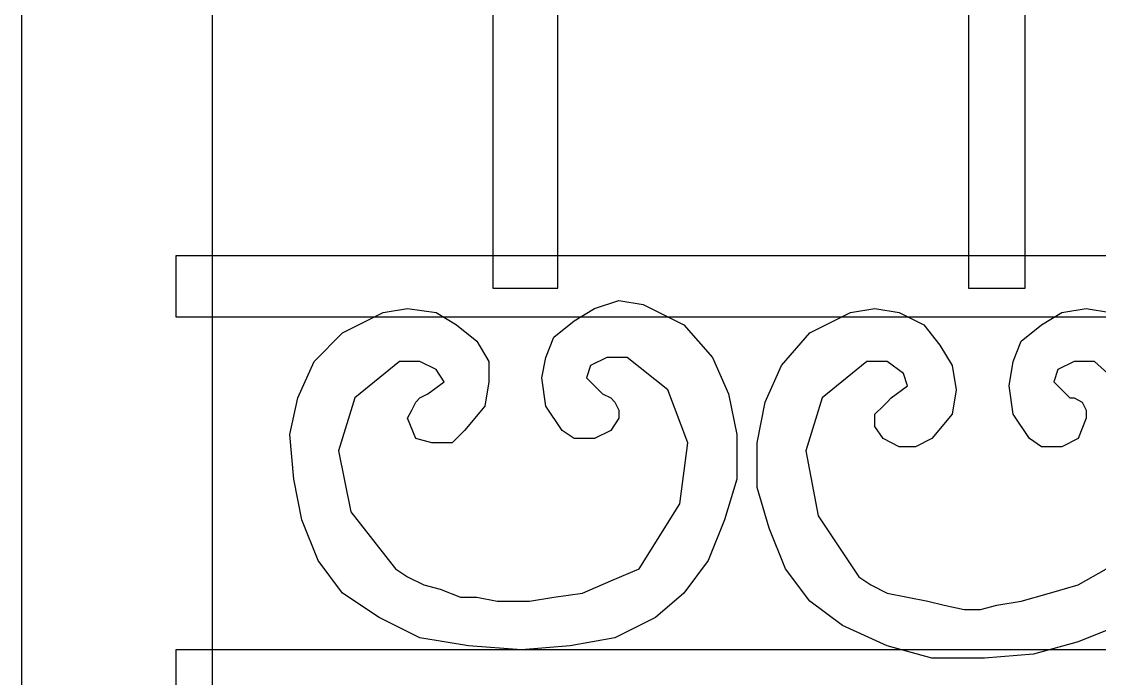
# Model space of a CAD drawing. Header units: centimetres. Extents: x -51 to 47, y -44 to 100.
# Drawn here: x -50.62 to -26.23, y 33.47 to 48.33 of the extents above; entities that cross this region are included whole.
import ezdxf

# ---------------------------------------------------------------- set-up
doc = ezdxf.new("R2010")
doc.units = ezdxf.units.CM
doc.header["$MEASUREMENT"] = 0
doc.layers.add('layer 1', color=7, linetype='Continuous')

msp = doc.modelspace()

# ---------------------------------------------------------------- linework, layer by layer
at = {"layer": 'layer 1', "color": 108}
for points, knots in [([(-50.62072, 91.58024), (-50.62072, 91.58024), (-46.29959, 91.58024), (-46.29959, 91.58024), (-46.29959, 91.58024), (-46.29959, 91.58024), (-46.29959, -43.66193), (-46.29959, -43.66193), (-46.29959, -43.66193), (-46.29959, -43.66193), (-50.62072, -43.66193), (-50.62072, -43.66193), (-50.62072, -43.66193), (-50.62072, -43.66193), (-50.62072, 91.58024), (-50.62072, 91.58024)], [0, 0, 0, 0, 0.25, 0.25, 0.25, 0.25, 0.5, 0.5, 0.5, 0.5, 0.75, 0.75, 0.75, 0.75, 1, 1, 1, 1]), ([(-39.95581, 42.30097), (-39.95581, 42.30097), (-39.95581, 79.53624), (-39.95581, 79.53624), (-39.95581, 79.53624), (-39.95581, 79.53624), (-38.48478, 79.53624), (-38.48478, 79.53624), (-38.48478, 79.53624), (-38.48478, 79.53624), (-38.48478, 42.30097), (-38.48478, 42.30097), (-38.48478, 42.30097), (-38.48478, 42.30097), (-39.95581, 42.30097), (-39.95581, 42.30097)], [0, 0, 0, 0, 0.25, 0.25, 0.25, 0.25, 0.5, 0.5, 0.5, 0.5, 0.75, 0.75, 0.75, 0.75, 1, 1, 1, 1]), ([(-29.19895, 42.30097), (-29.19895, 42.30097), (-29.19895, 79.35236), (-29.19895, 79.35236), (-29.19895, 79.35236), (-29.19895, 79.35236), (-27.91181, 79.35236), (-27.91181, 79.35236), (-27.91181, 79.35236), (-27.91181, 79.35236), (-27.91181, 42.30097), (-27.91181, 42.30097), (-27.91181, 42.30097), (-27.91181, 42.30097), (-29.19895, 42.30097), (-29.19895, 42.30097)], [0, 0, 0, 0, 0.25, 0.25, 0.25, 0.25, 0.5, 0.5, 0.5, 0.5, 0.75, 0.75, 0.75, 0.75, 1, 1, 1, 1]), ([(-47.12704, 43.03648), (-47.12704, 43.03648), (43.43281, 43.03648), (43.43281, 43.03648), (43.43281, 43.03648), (43.43281, 43.03648), (43.43281, 41.6574), (43.43281, 41.6574), (43.43281, 41.6574), (43.43281, 41.6574), (-47.12704, 41.6574), (-47.12704, 41.6574), (-47.12704, 41.6574), (-47.12704, 41.6574), (-47.12704, 43.03648), (-47.12704, 43.03648)], [0, 0, 0, 0, 0.25, 0.25, 0.25, 0.25, 0.5, 0.5, 0.5, 0.5, 0.75, 0.75, 0.75, 0.75, 1, 1, 1, 1]), ([(-35.63468, 35.40555), (-35.63468, 35.40555), (-35.08304, 36.14106), (-35.08304, 36.14106), (-35.08304, 36.14106), (-35.08304, 36.14106), (-34.71529, 37.06045), (-34.71529, 37.06045), (-34.71529, 37.06045), (-34.71529, 37.06045), (-34.43947, 37.97984), (-34.43947, 37.97984), (-34.43947, 37.97984), (-34.43947, 37.97984), (-34.43947, 38.99117), (-34.43947, 38.99117), (-34.43947, 38.99117), (-34.43947, 38.99117), (-34.62335, 39.91056), (-34.62335, 39.91056), (-34.62335, 39.91056), (-34.62335, 39.91056), (-34.9911, 40.73801), (-34.9911, 40.73801), (-34.9911, 40.73801), (-34.9911, 40.73801), (-35.63468, 41.47352), (-35.63468, 41.47352), (-35.63468, 41.47352), (-35.63468, 41.47352), (-36.55407, 41.93322), (-36.55407, 41.93322), (-36.55407, 41.93322), (-36.55407, 41.93322), (-37.1057, 42.02516), (-37.1057, 42.02516), (-37.1057, 42.02516), (-37.1057, 42.02516), (-37.65733, 41.84128), (-37.65733, 41.84128), (-37.65733, 41.84128), (-37.65733, 41.84128), (-38.11703, 41.56546), (-38.11703, 41.56546), (-38.11703, 41.56546), (-38.11703, 41.56546), (-38.57672, 41.19771), (-38.57672, 41.19771), (-38.57672, 41.19771), (-38.57672, 41.19771), (-38.7606, 40.73801), (-38.7606, 40.73801), (-38.7606, 40.73801), (-38.7606, 40.73801), (-38.85254, 40.27832), (-38.85254, 40.27832), (-38.85254, 40.27832), (-38.85254, 40.27832), (-38.7606, 39.63474), (-38.7606, 39.63474), (-38.7606, 39.63474), (-38.7606, 39.63474), (-38.39284, 39.08311), (-38.39284, 39.08311), (-38.39284, 39.08311), (-38.39284, 39.08311), (-38.11703, 38.89923), (-38.11703, 38.89923), (-38.11703, 38.89923), (-38.11703, 38.89923), (-37.65733, 38.89923), (-37.65733, 38.89923), (-37.65733, 38.89923), (-37.65733, 38.89923), (-37.28958, 39.08311), (-37.28958, 39.08311), (-37.28958, 39.08311), (-37.28958, 39.08311), (-37.1057, 39.35893), (-37.1057, 39.35893), (-37.1057, 39.35893), (-37.1057, 39.35893), (-37.1057, 39.54281), (-37.1057, 39.54281), (-37.1057, 39.54281), (-37.1057, 39.54281), (-37.19764, 39.72668), (-37.19764, 39.72668), (-37.19764, 39.72668), (-37.19764, 39.72668), (-37.28958, 39.81862), (-37.28958, 39.81862), (-37.28958, 39.81862), (-37.28958, 39.81862), (-37.47346, 39.91056), (-37.47346, 39.91056), (-37.47346, 39.91056), (-37.47346, 39.91056), (-37.84121, 40.27832), (-37.84121, 40.27832), (-37.84121, 40.27832), (-37.84121, 40.27832), (-37.74927, 40.55413), (-37.74927, 40.55413), (-37.74927, 40.55413), (-37.74927, 40.55413), (-37.38152, 40.73801), (-37.38152, 40.73801), (-37.38152, 40.73801), (-37.38152, 40.73801), (-36.92182, 40.73801), (-36.92182, 40.73801), (-36.92182, 40.73801), (-36.92182, 40.73801), (-36.00243, 40.0025), (-36.00243, 40.0025), (-36.00243, 40.0025), (-36.00243, 40.0025), (-35.54274, 38.80729), (-35.54274, 38.80729), (-35.54274, 38.80729), (-35.54274, 38.80729), (-35.72662, 37.42821), (-35.72662, 37.42821), (-35.72662, 37.42821), (-35.72662, 37.42821), (-36.646, 35.95719), (-36.646, 35.95719), (-36.646, 35.95719), (-36.646, 35.95719), (-37.28958, 35.68137), (-37.28958, 35.68137), (-37.28958, 35.68137), (-37.28958, 35.68137), (-37.93315, 35.40555), (-37.93315, 35.40555), (-37.93315, 35.40555), (-37.93315, 35.40555), (-38.57672, 35.31361), (-38.57672, 35.31361), (-38.57672, 35.31361), (-38.57672, 35.31361), (-39.12836, 35.22168), (-39.12836, 35.22168), (-39.12836, 35.22168), (-39.12836, 35.22168), (-39.12836, 35.22168), (-39.12836, 35.22168), (-39.12836, 35.22168), (-39.12836, 35.22168), (-39.12836, 35.22168), (-39.12836, 35.22168), (-39.12836, 35.22168), (-39.12836, 35.22168), (-39.12836, 35.22168), (-39.12836, 35.22168), (-39.12836, 35.22168), (-39.12836, 35.22168), (-39.12836, 35.22168), (-39.12836, 35.22168), (-39.12836, 35.22168), (-39.12836, 35.22168), (-39.49611, 35.22168), (-39.49611, 35.22168), (-39.49611, 35.22168), (-39.49611, 35.22168), (-39.86387, 35.22168), (-39.86387, 35.22168), (-39.86387, 35.22168), (-39.86387, 35.22168), (-40.32356, 35.31361), (-40.32356, 35.31361), (-40.32356, 35.31361), (-40.32356, 35.31361), (-40.69132, 35.31361), (-40.69132, 35.31361), (-40.69132, 35.31361), (-40.69132, 35.31361), (-41.15101, 35.49749), (-41.15101, 35.49749), (-41.15101, 35.49749), (-41.15101, 35.49749), (-41.51877, 35.58943), (-41.51877, 35.58943), (-41.51877, 35.58943), (-41.51877, 35.58943), (-41.88652, 35.77331), (-41.88652, 35.77331), (-41.88652, 35.77331), (-41.88652, 35.77331), (-42.16234, 35.95719), (-42.16234, 35.95719), (-42.16234, 35.95719), (-42.16234, 35.95719), (-43.17367, 37.24433), (-43.17367, 37.24433), (-43.17367, 37.24433), (-43.17367, 37.24433), (-43.44949, 38.62342), (-43.44949, 38.62342), (-43.44949, 38.62342), (-43.44949, 38.62342), (-43.08173, 39.81862), (-43.08173, 39.81862), (-43.08173, 39.81862), (-43.08173, 39.81862), (-42.0704, 40.64607), (-42.0704, 40.64607), (-42.0704, 40.64607), (-42.0704, 40.64607), (-41.61071, 40.64607), (-41.61071, 40.64607), (-41.61071, 40.64607), (-41.61071, 40.64607), (-41.24295, 40.46219), (-41.24295, 40.46219), (-41.24295, 40.46219), (-41.24295, 40.46219), (-41.05907, 40.18638), (-41.05907, 40.18638), (-41.05907, 40.18638), (-41.05907, 40.18638), (-41.42683, 39.91056), (-41.42683, 39.91056), (-41.42683, 39.91056), (-41.42683, 39.91056), (-41.61071, 39.81862), (-41.61071, 39.81862), (-41.61071, 39.81862), (-41.61071, 39.81862), (-41.70265, 39.72668), (-41.70265, 39.72668), (-41.70265, 39.72668), (-41.70265, 39.72668), (-41.79459, 39.54281), (-41.79459, 39.54281), (-41.79459, 39.54281), (-41.79459, 39.54281), (-41.88652, 39.35893), (-41.88652, 39.35893), (-41.88652, 39.35893), (-41.88652, 39.35893), (-41.70265, 38.89923), (-41.70265, 38.89923), (-41.70265, 38.89923), (-41.70265, 38.89923), (-41.33489, 38.80729), (-41.33489, 38.80729), (-41.33489, 38.80729), (-41.33489, 38.80729), (-40.8752, 38.80729), (-40.8752, 38.80729), (-40.8752, 38.80729), (-40.8752, 38.80729), (-40.59938, 39.08311), (-40.59938, 39.08311), (-40.59938, 39.08311), (-40.59938, 39.08311), (-40.13968, 39.63474), (-40.13968, 39.63474), (-40.13968, 39.63474), (-40.13968, 39.63474), (-40.04775, 40.18638), (-40.04775, 40.18638), (-40.04775, 40.18638), (-40.04775, 40.18638), (-40.04775, 40.64607), (-40.04775, 40.64607), (-40.04775, 40.64607), (-40.04775, 40.64607), (-40.32356, 41.10577), (-40.32356, 41.10577), (-40.32356, 41.10577), (-40.32356, 41.10577), (-40.78326, 41.47352), (-40.78326, 41.47352), (-40.78326, 41.47352), (-40.78326, 41.47352), (-41.24295, 41.74934), (-41.24295, 41.74934), (-41.24295, 41.74934), (-41.24295, 41.74934), (-41.88652, 41.84128), (-41.88652, 41.84128), (-41.88652, 41.84128), (-41.88652, 41.84128), (-42.43816, 41.74934), (-42.43816, 41.74934), (-42.43816, 41.74934), (-42.43816, 41.74934), (-43.35755, 41.28965), (-43.35755, 41.28965), (-43.35755, 41.28965), (-43.35755, 41.28965), (-44.00112, 40.64607), (-44.00112, 40.64607), (-44.00112, 40.64607), (-44.00112, 40.64607), (-44.36888, 39.81862), (-44.36888, 39.81862), (-44.36888, 39.81862), (-44.36888, 39.81862), (-44.55275, 38.99117), (-44.55275, 38.99117), (-44.55275, 38.99117), (-44.55275, 38.99117), (-44.46081, 37.97984), (-44.46081, 37.97984), (-44.46081, 37.97984), (-44.46081, 37.97984), (-44.27694, 37.06045), (-44.27694, 37.06045), (-44.27694, 37.06045), (-44.27694, 37.06045), (-43.90918, 36.14106), (-43.90918, 36.14106), (-43.90918, 36.14106), (-43.90918, 36.14106), (-43.35755, 35.40555), (-43.35755, 35.40555), (-43.35755, 35.40555), (-43.35755, 35.40555), (-42.5301, 34.85392), (-42.5301, 34.85392), (-42.5301, 34.85392), (-42.5301, 34.85392), (-41.61071, 34.39422), (-41.61071, 34.39422), (-41.61071, 34.39422), (-41.61071, 34.39422), (-40.50744, 34.21035), (-40.50744, 34.21035), (-40.50744, 34.21035), (-40.50744, 34.21035), (-39.31223, 34.11841), (-39.31223, 34.11841), (-39.31223, 34.11841), (-39.31223, 34.11841), (-38.20897, 34.21035), (-38.20897, 34.21035), (-38.20897, 34.21035), (-38.20897, 34.21035), (-37.19764, 34.39422), (-37.19764, 34.39422), (-37.19764, 34.39422), (-37.19764, 34.39422), (-36.27825, 34.85392), (-36.27825, 34.85392), (-36.27825, 34.85392), (-36.27825, 34.85392), (-35.63468, 35.40555), (-35.63468, 35.40555)], [0, 0, 0, 0, 0.01136364, 0.01136364, 0.01136364, 0.01136364, 0.02272727, 0.02272727, 0.02272727, 0.02272727, 0.03409091, 0.03409091, 0.03409091, 0.03409091, 0.04545455, 0.04545455, 0.04545455, 0.04545455, 0.05681818, 0.05681818, 0.05681818, 0.05681818, 0.06818182, 0.06818182, 0.06818182, 0.06818182, 0.07954545, 0.07954545, 0.07954545, 0.07954545, 0.09090909, 0.09090909, 0.09090909, 0.09090909, 0.10227273, 0.10227273, 0.10227273, 0.10227273, 0.11363636, 0.11363636, 0.11363636, 0.11363636, 0.125, 0.125, 0.125, 0.125, 0.13636364, 0.13636364, 0.13636364, 0.13636364, 0.14772727, 0.14772727, 0.14772727, 0.14772727, 0.15909091, 0.15909091, 0.15909091, 0.15909091, 0.17045455, 0.17045455, 0.17045455, 0.17045455, 0.18181818, 0.18181818, 0.18181818, 0.18181818, 0.19318182, 0.19318182, 0.19318182, 0.19318182, 0.20454545, 0.20454545, 0.20454545, 0.20454545, 0.21590909, 0.21590909, 0.21590909, 0.21590909, 0.22727273, 0.22727273, 0.22727273, 0.22727273, 0.23863636, 0.23863636, 0.23863636, 0.23863636, 0.25, 0.25, 0.25, 0.25, 0.26136364, 0.26136364, 0.26136364, 0.26136364, 0.27272727, 0.27272727, 0.27272727, 0.27272727, 0.28409091, 0.28409091, 0.28409091, 0.28409091, 0.29545455, 0.29545455, 0.29545455, 0.29545455, 0.30681818, 0.30681818, 0.30681818, 0.30681818, 0.31818182, 0.31818182, 0.31818182, 0.31818182, 0.32954545, 0.32954545, 0.32954545, 0.32954545, 0.34090909, 0.34090909, 0.34090909, 0.34090909, 0.35227273, 0.35227273, 0.35227273, 0.35227273, 0.36363636, 0.36363636, 0.36363636, 0.36363636, 0.375, 0.375, 0.375, 0.375, 0.38636364, 0.38636364, 0.38636364, 0.38636364, 0.39772727, 0.39772727, 0.39772727, 0.39772727, 0.40909091, 0.40909091, 0.40909091, 0.40909091, 0.42045455, 0.42045455, 0.42045455, 0.42045455, 0.43181818, 0.43181818, 0.43181818, 0.43181818, 0.44318182, 0.44318182, 0.44318182, 0.44318182, 0.45454545, 0.45454545, 0.45454545, 0.45454545, 0.46590909, 0.46590909, 0.46590909, 0.46590909, 0.47727273, 0.47727273, 0.47727273, 0.47727273, 0.48863636, 0.48863636, 0.48863636, 0.48863636, 0.5, 0.5, 0.5, 0.5, 0.51136364, 0.51136364, 0.51136364, 0.51136364, 0.52272727, 0.52272727, 0.52272727, 0.52272727, 0.53409091, 0.53409091, 0.53409091, 0.53409091, 0.54545455, 0.54545455, 0.54545455, 0.54545455, 0.55681818, 0.55681818, 0.55681818, 0.55681818, 0.56818182, 0.56818182, 0.56818182, 0.56818182, 0.57954545, 0.57954545, 0.57954545, 0.57954545, 0.59090909, 0.59090909, 0.59090909, 0.59090909, 0.60227273, 0.60227273, 0.60227273, 0.60227273, 0.61363636, 0.61363636, 0.61363636, 0.61363636, 0.625, 0.625, 0.625, 0.625, 0.63636364, 0.63636364, 0.63636364, 0.63636364, 0.64772727, 0.64772727, 0.64772727, 0.64772727, 0.65909091, 0.65909091, 0.65909091, 0.65909091, 0.67045455, 0.67045455, 0.67045455, 0.67045455, 0.68181818, 0.68181818, 0.68181818, 0.68181818, 0.69318182, 0.69318182, 0.69318182, 0.69318182, 0.70454545, 0.70454545, 0.70454545, 0.70454545, 0.71590909, 0.71590909, 0.71590909, 0.71590909, 0.72727273, 0.72727273, 0.72727273, 0.72727273, 0.73863636, 0.73863636, 0.73863636, 0.73863636, 0.75, 0.75, 0.75, 0.75, 0.76136364, 0.76136364, 0.76136364, 0.76136364, 0.77272727, 0.77272727, 0.77272727, 0.77272727, 0.78409091, 0.78409091, 0.78409091, 0.78409091, 0.79545455, 0.79545455, 0.79545455, 0.79545455, 0.80681818, 0.80681818, 0.80681818, 0.80681818, 0.81818182, 0.81818182, 0.81818182, 0.81818182, 0.82954545, 0.82954545, 0.82954545, 0.82954545, 0.84090909, 0.84090909, 0.84090909, 0.84090909, 0.85227273, 0.85227273, 0.85227273, 0.85227273, 0.86363636, 0.86363636, 0.86363636, 0.86363636, 0.875, 0.875, 0.875, 0.875, 0.88636364, 0.88636364, 0.88636364, 0.88636364, 0.89772727, 0.89772727, 0.89772727, 0.89772727, 0.90909091, 0.90909091, 0.90909091, 0.90909091, 0.92045455, 0.92045455, 0.92045455, 0.92045455, 0.93181818, 0.93181818, 0.93181818, 0.93181818, 0.94318182, 0.94318182, 0.94318182, 0.94318182, 0.95454545, 0.95454545, 0.95454545, 0.95454545, 0.96590909, 0.96590909, 0.96590909, 0.96590909, 0.97727273, 0.97727273, 0.97727273, 0.97727273, 0.98863636, 0.98863636, 0.98863636, 0.98863636, 1, 1, 1, 1]), ([(-25.0617, 35.22168), (-25.0617, 35.22168), (-24.51007, 35.95719), (-24.51007, 35.95719), (-24.51007, 35.95719), (-24.51007, 35.95719), (-24.05037, 36.87658), (-24.05037, 36.87658), (-24.05037, 36.87658), (-24.05037, 36.87658), (-23.86649, 37.8879), (-23.86649, 37.8879), (-23.86649, 37.8879), (-23.86649, 37.8879), (-23.86649, 38.89923), (-23.86649, 38.89923), (-23.86649, 38.89923), (-23.86649, 38.89923), (-24.05037, 39.81862), (-24.05037, 39.81862), (-24.05037, 39.81862), (-24.05037, 39.81862), (-24.41813, 40.64607), (-24.41813, 40.64607), (-24.41813, 40.64607), (-24.41813, 40.64607), (-25.0617, 41.28965), (-25.0617, 41.28965), (-25.0617, 41.28965), (-25.0617, 41.28965), (-25.98109, 41.74934), (-25.98109, 41.74934), (-25.98109, 41.74934), (-25.98109, 41.74934), (-26.53272, 41.84128), (-26.53272, 41.84128), (-26.53272, 41.84128), (-26.53272, 41.84128), (-27.08436, 41.74934), (-27.08436, 41.74934), (-27.08436, 41.74934), (-27.08436, 41.74934), (-27.54405, 41.47352), (-27.54405, 41.47352), (-27.54405, 41.47352), (-27.54405, 41.47352), (-28.00374, 41.10577), (-28.00374, 41.10577), (-28.00374, 41.10577), (-28.00374, 41.10577), (-28.18762, 40.64607), (-28.18762, 40.64607), (-28.18762, 40.64607), (-28.18762, 40.64607), (-28.27956, 40.09444), (-28.27956, 40.09444), (-28.27956, 40.09444), (-28.27956, 40.09444), (-28.18762, 39.45087), (-28.18762, 39.45087), (-28.18762, 39.45087), (-28.18762, 39.45087), (-27.81987, 38.89923), (-27.81987, 38.89923), (-27.81987, 38.89923), (-27.81987, 38.89923), (-27.54405, 38.71535), (-27.54405, 38.71535), (-27.54405, 38.71535), (-27.54405, 38.71535), (-27.08436, 38.71535), (-27.08436, 38.71535), (-27.08436, 38.71535), (-27.08436, 38.71535), (-26.7166, 38.89923), (-26.7166, 38.89923), (-26.7166, 38.89923), (-26.7166, 38.89923), (-26.53272, 39.35893), (-26.53272, 39.35893), (-26.53272, 39.35893), (-26.53272, 39.35893), (-26.53272, 39.54281), (-26.53272, 39.54281), (-26.53272, 39.54281), (-26.53272, 39.54281), (-26.62466, 39.72668), (-26.62466, 39.72668), (-26.62466, 39.72668), (-26.62466, 39.72668), (-26.80854, 39.81862), (-26.80854, 39.81862), (-26.80854, 39.81862), (-26.80854, 39.81862), (-26.90048, 39.81862), (-26.90048, 39.81862), (-26.90048, 39.81862), (-26.90048, 39.81862), (-27.26823, 40.18638), (-27.26823, 40.18638), (-27.26823, 40.18638), (-27.26823, 40.18638), (-27.17629, 40.46219), (-27.17629, 40.46219), (-27.17629, 40.46219), (-27.17629, 40.46219), (-26.80854, 40.64607), (-26.80854, 40.64607), (-26.80854, 40.64607), (-26.80854, 40.64607), (-26.34884, 40.64607), (-26.34884, 40.64607), (-26.34884, 40.64607), (-26.34884, 40.64607), (-25.42945, 39.81862), (-25.42945, 39.81862), (-25.42945, 39.81862), (-25.42945, 39.81862), (-24.96976, 38.62342), (-24.96976, 38.62342), (-24.96976, 38.62342), (-24.96976, 38.62342), (-25.15364, 37.24433), (-25.15364, 37.24433), (-25.15364, 37.24433), (-25.15364, 37.24433), (-26.07303, 35.95719), (-26.07303, 35.95719), (-26.07303, 35.95719), (-26.07303, 35.95719), (-26.7166, 35.58943), (-26.7166, 35.58943), (-26.7166, 35.58943), (-26.7166, 35.58943), (-27.36017, 35.40555), (-27.36017, 35.40555), (-27.36017, 35.40555), (-27.36017, 35.40555), (-28.00374, 35.22168), (-28.00374, 35.22168), (-28.00374, 35.22168), (-28.00374, 35.22168), (-28.55538, 35.12974), (-28.55538, 35.12974), (-28.55538, 35.12974), (-28.55538, 35.12974), (-28.55538, 35.12974), (-28.55538, 35.12974), (-28.55538, 35.12974), (-28.55538, 35.12974), (-28.55538, 35.12974), (-28.55538, 35.12974), (-28.55538, 35.12974), (-28.55538, 35.12974), (-28.55538, 35.12974), (-28.55538, 35.12974), (-28.55538, 35.12974), (-28.55538, 35.12974), (-28.55538, 35.12974), (-28.55538, 35.12974), (-28.55538, 35.12974), (-28.55538, 35.12974), (-28.92313, 35.0378), (-28.92313, 35.0378), (-28.92313, 35.0378), (-28.92313, 35.0378), (-29.29089, 35.0378), (-29.29089, 35.0378), (-29.29089, 35.0378), (-29.29089, 35.0378), (-29.75058, 35.12974), (-29.75058, 35.12974), (-29.75058, 35.12974), (-29.75058, 35.12974), (-30.11834, 35.22168), (-30.11834, 35.22168), (-30.11834, 35.22168), (-30.11834, 35.22168), (-30.57804, 35.31361), (-30.57804, 35.31361), (-30.57804, 35.31361), (-30.57804, 35.31361), (-31.03773, 35.40555), (-31.03773, 35.40555), (-31.03773, 35.40555), (-31.03773, 35.40555), (-31.40549, 35.58943), (-31.40549, 35.58943), (-31.40549, 35.58943), (-31.40549, 35.58943), (-31.6813, 35.77331), (-31.6813, 35.77331), (-31.6813, 35.77331), (-31.6813, 35.77331), (-32.60069, 37.15239), (-32.60069, 37.15239), (-32.60069, 37.15239), (-32.60069, 37.15239), (-32.87651, 38.62342), (-32.87651, 38.62342), (-32.87651, 38.62342), (-32.87651, 38.62342), (-32.50875, 39.81862), (-32.50875, 39.81862), (-32.50875, 39.81862), (-32.50875, 39.81862), (-31.49742, 40.64607), (-31.49742, 40.64607), (-31.49742, 40.64607), (-31.49742, 40.64607), (-31.03773, 40.64607), (-31.03773, 40.64607), (-31.03773, 40.64607), (-31.03773, 40.64607), (-30.66997, 40.37026), (-30.66997, 40.37026), (-30.66997, 40.37026), (-30.66997, 40.37026), (-30.57804, 40.09444), (-30.57804, 40.09444), (-30.57804, 40.09444), (-30.57804, 40.09444), (-30.94579, 39.81862), (-30.94579, 39.81862), (-30.94579, 39.81862), (-30.94579, 39.81862), (-31.03773, 39.72668), (-31.03773, 39.72668), (-31.03773, 39.72668), (-31.03773, 39.72668), (-31.12967, 39.63474), (-31.12967, 39.63474), (-31.12967, 39.63474), (-31.12967, 39.63474), (-31.31355, 39.45087), (-31.31355, 39.45087), (-31.31355, 39.45087), (-31.31355, 39.45087), (-31.31355, 39.17505), (-31.31355, 39.17505), (-31.31355, 39.17505), (-31.31355, 39.17505), (-31.12967, 38.89923), (-31.12967, 38.89923), (-31.12967, 38.89923), (-31.12967, 38.89923), (-30.76191, 38.71535), (-30.76191, 38.71535), (-30.76191, 38.71535), (-30.76191, 38.71535), (-30.39416, 38.71535), (-30.39416, 38.71535), (-30.39416, 38.71535), (-30.39416, 38.71535), (-30.0264, 38.89923), (-30.0264, 38.89923), (-30.0264, 38.89923), (-30.0264, 38.89923), (-29.56671, 39.45087), (-29.56671, 39.45087), (-29.56671, 39.45087), (-29.56671, 39.45087), (-29.47477, 40.0025), (-29.47477, 40.0025), (-29.47477, 40.0025), (-29.47477, 40.0025), (-29.56671, 40.55413), (-29.56671, 40.55413), (-29.56671, 40.55413), (-29.56671, 40.55413), (-29.84252, 41.01383), (-29.84252, 41.01383), (-29.84252, 41.01383), (-29.84252, 41.01383), (-30.21028, 41.47352), (-30.21028, 41.47352), (-30.21028, 41.47352), (-30.21028, 41.47352), (-30.76191, 41.74934), (-30.76191, 41.74934), (-30.76191, 41.74934), (-30.76191, 41.74934), (-31.31355, 41.84128), (-31.31355, 41.84128), (-31.31355, 41.84128), (-31.31355, 41.84128), (-31.86518, 41.74934), (-31.86518, 41.74934), (-31.86518, 41.74934), (-31.86518, 41.74934), (-32.78457, 41.28965), (-32.78457, 41.28965), (-32.78457, 41.28965), (-32.78457, 41.28965), (-33.42814, 40.55413), (-33.42814, 40.55413), (-33.42814, 40.55413), (-33.42814, 40.55413), (-33.7959, 39.72668), (-33.7959, 39.72668), (-33.7959, 39.72668), (-33.7959, 39.72668), (-33.97978, 38.80729), (-33.97978, 38.80729), (-33.97978, 38.80729), (-33.97978, 38.80729), (-33.97978, 37.79597), (-33.97978, 37.79597), (-33.97978, 37.79597), (-33.97978, 37.79597), (-33.70396, 36.87658), (-33.70396, 36.87658), (-33.70396, 36.87658), (-33.70396, 36.87658), (-33.3362, 35.95719), (-33.3362, 35.95719), (-33.3362, 35.95719), (-33.3362, 35.95719), (-32.78457, 35.22168), (-32.78457, 35.22168), (-32.78457, 35.22168), (-32.78457, 35.22168), (-32.04906, 34.67004), (-32.04906, 34.67004), (-32.04906, 34.67004), (-32.04906, 34.67004), (-31.03773, 34.21035), (-31.03773, 34.21035), (-31.03773, 34.21035), (-31.03773, 34.21035), (-30.0264, 33.93453), (-30.0264, 33.93453), (-30.0264, 33.93453), (-30.0264, 33.93453), (-28.8312, 33.93453), (-28.8312, 33.93453), (-28.8312, 33.93453), (-28.8312, 33.93453), (-27.72793, 34.02647), (-27.72793, 34.02647), (-27.72793, 34.02647), (-27.72793, 34.02647), (-26.7166, 34.30229), (-26.7166, 34.30229), (-26.7166, 34.30229), (-26.7166, 34.30229), (-25.79721, 34.67004), (-25.79721, 34.67004), (-25.79721, 34.67004), (-25.79721, 34.67004), (-25.0617, 35.22168), (-25.0617, 35.22168)], [0, 0, 0, 0, 0.01136364, 0.01136364, 0.01136364, 0.01136364, 0.02272727, 0.02272727, 0.02272727, 0.02272727, 0.03409091, 0.03409091, 0.03409091, 0.03409091, 0.04545455, 0.04545455, 0.04545455, 0.04545455, 0.05681818, 0.05681818, 0.05681818, 0.05681818, 0.06818182, 0.06818182, 0.06818182, 0.06818182, 0.07954545, 0.07954545, 0.07954545, 0.07954545, 0.09090909, 0.09090909, 0.09090909, 0.09090909, 0.10227273, 0.10227273, 0.10227273, 0.10227273, 0.11363636, 0.11363636, 0.11363636, 0.11363636, 0.125, 0.125, 0.125, 0.125, 0.13636364, 0.13636364, 0.13636364, 0.13636364, 0.14772727, 0.14772727, 0.14772727, 0.14772727, 0.15909091, 0.15909091, 0.15909091, 0.15909091, 0.17045455, 0.17045455, 0.17045455, 0.17045455, 0.18181818, 0.18181818, 0.18181818, 0.18181818, 0.19318182, 0.19318182, 0.19318182, 0.19318182, 0.20454545, 0.20454545, 0.20454545, 0.20454545, 0.21590909, 0.21590909, 0.21590909, 0.21590909, 0.22727273, 0.22727273, 0.22727273, 0.22727273, 0.23863636, 0.23863636, 0.23863636, 0.23863636, 0.25, 0.25, 0.25, 0.25, 0.26136364, 0.26136364, 0.26136364, 0.26136364, 0.27272727, 0.27272727, 0.27272727, 0.27272727, 0.28409091, 0.28409091, 0.28409091, 0.28409091, 0.29545455, 0.29545455, 0.29545455, 0.29545455, 0.30681818, 0.30681818, 0.30681818, 0.30681818, 0.31818182, 0.31818182, 0.31818182, 0.31818182, 0.32954545, 0.32954545, 0.32954545, 0.32954545, 0.34090909, 0.34090909, 0.34090909, 0.34090909, 0.35227273, 0.35227273, 0.35227273, 0.35227273, 0.36363636, 0.36363636, 0.36363636, 0.36363636, 0.375, 0.375, 0.375, 0.375, 0.38636364, 0.38636364, 0.38636364, 0.38636364, 0.39772727, 0.39772727, 0.39772727, 0.39772727, 0.40909091, 0.40909091, 0.40909091, 0.40909091, 0.42045455, 0.42045455, 0.42045455, 0.42045455, 0.43181818, 0.43181818, 0.43181818, 0.43181818, 0.44318182, 0.44318182, 0.44318182, 0.44318182, 0.45454545, 0.45454545, 0.45454545, 0.45454545, 0.46590909, 0.46590909, 0.46590909, 0.46590909, 0.47727273, 0.47727273, 0.47727273, 0.47727273, 0.48863636, 0.48863636, 0.48863636, 0.48863636, 0.5, 0.5, 0.5, 0.5, 0.51136364, 0.51136364, 0.51136364, 0.51136364, 0.52272727, 0.52272727, 0.52272727, 0.52272727, 0.53409091, 0.53409091, 0.53409091, 0.53409091, 0.54545455, 0.54545455, 0.54545455, 0.54545455, 0.55681818, 0.55681818, 0.55681818, 0.55681818, 0.56818182, 0.56818182, 0.56818182, 0.56818182, 0.57954545, 0.57954545, 0.57954545, 0.57954545, 0.59090909, 0.59090909, 0.59090909, 0.59090909, 0.60227273, 0.60227273, 0.60227273, 0.60227273, 0.61363636, 0.61363636, 0.61363636, 0.61363636, 0.625, 0.625, 0.625, 0.625, 0.63636364, 0.63636364, 0.63636364, 0.63636364, 0.64772727, 0.64772727, 0.64772727, 0.64772727, 0.65909091, 0.65909091, 0.65909091, 0.65909091, 0.67045455, 0.67045455, 0.67045455, 0.67045455, 0.68181818, 0.68181818, 0.68181818, 0.68181818, 0.69318182, 0.69318182, 0.69318182, 0.69318182, 0.70454545, 0.70454545, 0.70454545, 0.70454545, 0.71590909, 0.71590909, 0.71590909, 0.71590909, 0.72727273, 0.72727273, 0.72727273, 0.72727273, 0.73863636, 0.73863636, 0.73863636, 0.73863636, 0.75, 0.75, 0.75, 0.75, 0.76136364, 0.76136364, 0.76136364, 0.76136364, 0.77272727, 0.77272727, 0.77272727, 0.77272727, 0.78409091, 0.78409091, 0.78409091, 0.78409091, 0.79545455, 0.79545455, 0.79545455, 0.79545455, 0.80681818, 0.80681818, 0.80681818, 0.80681818, 0.81818182, 0.81818182, 0.81818182, 0.81818182, 0.82954545, 0.82954545, 0.82954545, 0.82954545, 0.84090909, 0.84090909, 0.84090909, 0.84090909, 0.85227273, 0.85227273, 0.85227273, 0.85227273, 0.86363636, 0.86363636, 0.86363636, 0.86363636, 0.875, 0.875, 0.875, 0.875, 0.88636364, 0.88636364, 0.88636364, 0.88636364, 0.89772727, 0.89772727, 0.89772727, 0.89772727, 0.90909091, 0.90909091, 0.90909091, 0.90909091, 0.92045455, 0.92045455, 0.92045455, 0.92045455, 0.93181818, 0.93181818, 0.93181818, 0.93181818, 0.94318182, 0.94318182, 0.94318182, 0.94318182, 0.95454545, 0.95454545, 0.95454545, 0.95454545, 0.96590909, 0.96590909, 0.96590909, 0.96590909, 0.97727273, 0.97727273, 0.97727273, 0.97727273, 0.98863636, 0.98863636, 0.98863636, 0.98863636, 1, 1, 1, 1]), ([(-47.12704, 34.11841), (-47.12704, 34.11841), (43.43281, 34.11841), (43.43281, 34.11841), (43.43281, 34.11841), (43.43281, 34.11841), (43.43281, 32.64739), (43.43281, 32.64739), (43.43281, 32.64739), (43.43281, 32.64739), (-47.12704, 32.64739), (-47.12704, 32.64739), (-47.12704, 32.64739), (-47.12704, 32.64739), (-47.12704, 34.11841), (-47.12704, 34.11841)], [0, 0, 0, 0, 0.25, 0.25, 0.25, 0.25, 0.5, 0.5, 0.5, 0.5, 0.75, 0.75, 0.75, 0.75, 1, 1, 1, 1])]:
    msp.add_open_spline(points, degree=3, knots=knots, dxfattribs=at)

doc.saveas('drawing.dxf')
